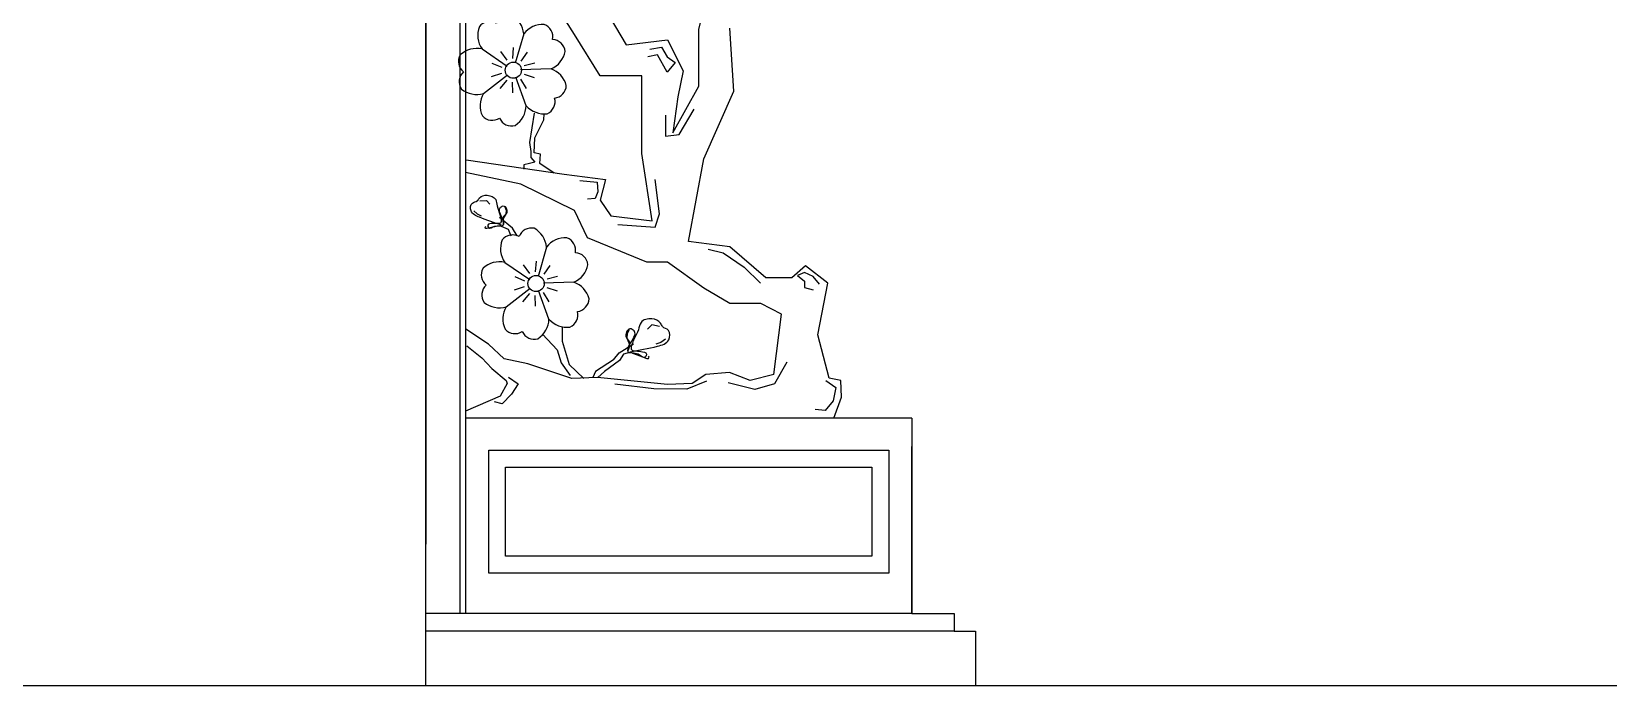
# Model space of a CAD drawing. Extents: x -66030 to 95157, y -13132 to 45879.
# Drawn here: x 16455 to 18687, y 39315 to 40240 of the extents above; entities that cross this region are included whole.
import ezdxf

# ---------------------------------------------------------------- set-up
doc = ezdxf.new("R2010")
doc.units = 0
doc.header["$LTSCALE"] = 100
doc.header["$MEASUREMENT"] = 0
for name, color, linetype in [('3', 11, 'CONTINUOUS'), ('4', 121, 'CONTINUOUS'), ('7', 105, 'CONTINUOUS')]:
    doc.layers.add(name, color=color, linetype=linetype)

msp = doc.modelspace()

# ---------------------------------------------------------------- linework, layer by layer
at = {"layer": '3', "linetype": 'ByBlock'}
for p, q in [((17151.5, 40237.1), (17139.5, 40195.7)), ((17092.4, 40215.7), (17128.1, 40191.5)), ((17118.5, 40212.1), (17127.6, 40200)), ((17136.7, 40217.6), (17135.5, 40202.4)), ((17156.2, 40211.1), (17147.5, 40198.7)), ((17094.5, 40152.8), (17128.5, 40179.3)), ((17106, 40176.6), (17120.3, 40181.5)), ((17106.4, 40195.6), (17120.4, 40189.8)), ((17154.9, 40135.5), (17140.2, 40175.9)), ((17190.1, 40187.5), (17147, 40186.1)), ((17167, 40195.5), (17152.2, 40192)), ((17166.8, 40175), (17152.4, 40179.5)), ((17117.9, 40160), (17127.8, 40171.5)), ((17135.8, 40153.7), (17135.6, 40168.9)), ((17155.3, 40159.9), (17147.4, 40172.9)), ((17183.7, 39935.3), (17171.7, 39893.9)), ((17124.6, 39913.8), (17160.2, 39889.7)), ((17150.7, 39910.3), (17159.8, 39898.2)), ((17168.9, 39915.7), (17167.7, 39900.6)), ((17188.4, 39909.3), (17179.7, 39896.9)), ((17138.6, 39893.8), (17152.6, 39887.9)), ((17222.3, 39885.7), (17179.2, 39884.2)), ((17199.2, 39893.6), (17184.4, 39890.1)), ((17126.7, 39851), (17160.7, 39877.5)), ((17138.2, 39874.8), (17152.5, 39879.7)), ((17150.1, 39858.1), (17160, 39869.7)), ((17168, 39851.9), (17167.8, 39867)), ((17187.1, 39833.6), (17172.4, 39874.1)), ((17187.5, 39858.1), (17179.6, 39871)), ((17199, 39873.2), (17184.6, 39877.6)), ((17012.8, 39417.2), (17012.8, 39417.2))]:
    msp.add_line(p, q, dxfattribs=at)
at = {"layer": '3', "color": 2}
msp.add_line((-66009.4, 39315.3), (95156.9, 39315.3), dxfattribs=at)
at = {"layer": '3', "linetype": 'ByBlock'}
for points in [[(17068.8, 41338.5), (17068.8, 39417.2)], [(17329.9, 40215.6), (17346.4, 40218.3), (17354.6, 40204.6), (17365.6, 40196.4), (17354.6, 40182.7), (17340.9, 40207.4), (17327.2, 40204.6)], [(17352.2, 40122), (17352.2, 40092.4), (17371.3, 40094.5), (17392.5, 40130.5)], [(17231, 40029.8), (17255.2, 40027.1), (17256.5, 40013.7), (17252.5, 40004.3), (17241.7, 40003)], [(17284.5, 39967.6), (17337.4, 39963.4), (17343.8, 39982.4), (17337.4, 40031.1)], [(17412.4, 39932.5), (17433.9, 39927.1), (17463.5, 39907), (17486.4, 39884.2)], [(17570.2, 39882.9), (17561.3, 39894), (17548.9, 39899.6), (17538.9, 39895.2), (17548.9, 39887.3), (17548.9, 39878.4), (17561.3, 39875)], [(17524, 39772.7), (17506.5, 39741.9), (17478.3, 39733.8), (17440.7, 39743.2)], [(17130.1, 39751.3), (17143.6, 39741.9), (17134.2, 39727.1), (17120.7, 39713.7), (17110, 39716.3)], [(17410.2, 39745.9), (17382.5, 39734.2), (17335.6, 39735), (17280.3, 39741.7)], [(17578.9, 39746.6), (17593.3, 39736.8), (17589.3, 39717.9), (17578.2, 39704.2), (17563.9, 39705.5)]]:
    msp.add_lwpolyline(points, dxfattribs=at)
at = {"layer": '3'}
for points in [[(17089.5, 40000.9), (17098.9, 40001.4), (17103.3, 39996)], [(17080.6, 39986.9), (17085.6, 39982.5), (17091, 39979.7)], [(17124.5, 39992.3), (17126.4, 39987.5), (17126.1, 39981.9), (17122.8, 39976.8), (17121.7, 39972.5), (17122.9, 39967.2)], [(17116.9, 39965.5), (17108.2, 39963.5), (17099.4, 39961.6), (17097.3, 39961.9), (17097, 39963.4), (17098, 39964.5)], [(17300.8, 39818.5), (17297.8, 39813.2), (17297.3, 39806.4), (17300.3, 39799.8), (17300.9, 39794.6), (17298.6, 39788.4)], [(17343.8, 39823.1), (17332.7, 39825.2), (17326.6, 39819.5)], [(17352.2, 39805), (17345.5, 39800.5), (17338.6, 39798.1)], [(17305.5, 39785.4), (17315.6, 39781.7), (17325.7, 39777.9), (17328.2, 39778), (17328.8, 39779.7), (17327.9, 39781.1)]]:
    msp.add_lwpolyline(points, dxfattribs=at)
at = {"layer": '3', "linetype": 'ByBlock'}
msp.add_lwpolyline([(17101.8, 39648.1), (17668.1, 39648.1), (17668.1, 39474.2), (17101.8, 39474.2)], close=True, dxfattribs=at)
at = {"layer": '4'}
msp.add_line((17012.8, 39315.2), (17012.8, 41715.2), dxfattribs=at)
at = {"layer": '4', "linetype": 'ByBlock'}
for p, q in [((17700.7, 39693.2), (17590.3, 39693.2)), ((17700.7, 39417.2), (17700.7, 39653.2)), ((17012.8, 39315.2), (17790.7, 39315.2))]:
    msp.add_line(p, q, dxfattribs=at)
at = {"layer": '4'}
for points in [[(17012.8, 41715.2), (17012.8, 39515.2)], [(17012.8, 39315.2), (17652.8, 39315.2)]]:
    msp.add_lwpolyline(points, dxfattribs=at)
at = {"layer": '4', "linetype": 'ByBlock'}
for points in [[(17590.3, 39693.2), (17601.1, 39723.2), (17600.4, 39746.6), (17583.9, 39749.8), (17567.6, 39811.4), (17581.6, 39884.6), (17550, 39909), (17531, 39892), (17494.3, 39892), (17443, 39935.9), (17384.4, 39943.2), (17406.4, 40060.4), (17449, 40156.1), (17443.1, 40245.4)], [(17700.7, 39693.2), (17700.7, 39417.2), (17760.7, 39417.2), (17760.7, 39392.2), (17790.7, 39392.2), (17790.7, 39315.2)]]:
    msp.add_lwpolyline(points, dxfattribs=at)
at = {"layer": '7', "linetype": 'ByBlock'}
for p, q in [((17700.7, 39693.2), (17068.8, 39693.2)), ((17700.7, 39417.2), (17012.8, 39417.2)), ((17760.7, 39392.2), (17012.8, 39392.2))]:
    msp.add_line(p, q, dxfattribs=at)
for points in [[(17060.8, 41345.3), (17060.8, 39417.2)], [(17229.9, 40334.5), (17296.4, 40221.4), (17355.1, 40228.8), (17377.1, 40184.8), (17369.7, 40148.2), (17362.4, 40097), (17399.1, 40162.9), (17399.1, 40243.4), (17405.9, 40270.2), (17472.3, 40302), (17523.7, 40331.3), (17523.7, 40375.2), (17523.7, 40448.4), (17523.7, 40505)], [(17070.1, 40058.7), (17208.5, 40038.4), (17267.1, 40031.1), (17259.8, 40001.8), (17274.5, 39979.8), (17333.1, 39972.5), (17318.4, 40067.7), (17318.4, 40177.5), (17259.8, 40177.5), (17223.1, 40236.1), (17186.5, 40294.6), (17179.2, 40338.6), (17205.1, 40426.8)], [(17166.2, 40124.7), (17159.5, 40083.5), (17161.4, 40070.9), (17161.4, 40062.2), (17167.2, 40055.4), (17159.5, 40053.5), (17151.7, 40051.6), (17151.7, 40045.8)], [(17194.3, 40040), (17174, 40053.5), (17175, 40067), (17166.2, 40069), (17167.2, 40090.2), (17179.8, 40115.4), (17180.3, 40123.8)], [(17505.2, 39755.1), (17516.3, 39840.7), (17487, 39855.4), (17443, 39855.4), (17406.4, 39877.3), (17355.1, 39913.9), (17325.8, 39913.9), (17241.7, 39948.5), (17223.1, 39987.2), (17147.4, 40024.5), (17068.8, 40041.1)], [(17142.3, 39951.4), (17135.5, 39962.1), (17117.1, 39977.5)], [(17119.5, 39965.2), (17129.2, 39961), (17133.4, 39951.3)], [(17505.2, 39755.1), (17471.8, 39746.8), (17442.6, 39757.9), (17409.2, 39755.1), (17389.7, 39742.6), (17354.8, 39741.2), (17256, 39751), (17219.7, 39749.6), (17157.1, 39770.4), (17123.7, 39777.4), (17101.4, 39798.3), (17069.3, 39819.1)], [(17205.8, 39821.9), (17205.8, 39802.4), (17215.6, 39769.1), (17236.5, 39749.6)], [(17070.7, 39795.5), (17092.3, 39778.8), (17106.2, 39763.5), (17126.4, 39746.8), (17127.8, 39742.6), (17118.1, 39724.5), (17068.8, 39703.2)], [(17178, 39812.2), (17198.9, 39789.9), (17204.4, 39771.8), (17217, 39753.8)], [(17278.4, 39776), (17286.5, 39785.7), (17306.7, 39798.7)], [(17278.4, 39776), (17253.2, 39759.3), (17249.4, 39750.7)], [(17287.2, 39774.8), (17265.7, 39759.3), (17256.4, 39750.9)], [(17302.8, 39786.8), (17292.6, 39783.9), (17287.2, 39774.8)]]:
    msp.add_lwpolyline(points, dxfattribs=at)
for points in [[(17092.9, 40121, 0.372439), (17117.1, 40117.9, 0.372439), (17139.3, 40107.6, 0.24761), (17154.9, 40135.5, 0.24761), (17184.7, 40124.1, 0.372439), (17195.1, 40146.2, 0.372439), (17211.7, 40164.1, 0.24761), (17190.1, 40187.5, 0.24761), (17210.1, 40212.3, 0.372439), (17192.3, 40229.1, 0.372439), (17180.4, 40250.4, 0.24761), (17151.5, 40237.1, 0.24761), (17134, 40263.8, 0.372439), (17112.6, 40252.1, 0.372439), (17088.6, 40247.3, 0.24761), (17092.4, 40215.7, 0.24761), (17061.6, 40207.3, 0.372439), (17066.1, 40183.3, 0.372439), (17063.2, 40159.1, 0.24761), (17094.5, 40152.8, 0.24761)], [(17125.1, 39819.2, 0.372439), (17149.3, 39816, 0.372439), (17171.5, 39805.8, 0.24761), (17187.1, 39833.6, 0.24761), (17216.9, 39822.2, 0.372439), (17227.3, 39844.3, 0.372439), (17243.9, 39862.3, 0.24761), (17222.3, 39885.7, 0.24761), (17242.3, 39910.5, 0.372439), (17224.5, 39927.3, 0.372439), (17212.6, 39948.6, 0.24761), (17183.7, 39935.3, 0.24761), (17166.2, 39962, 0.372439), (17144.8, 39950.2, 0.372439), (17120.8, 39945.5, 0.24761), (17124.6, 39913.8, 0.24761), (17093.8, 39905.5, 0.372439), (17098.3, 39881.5, 0.372439), (17095.4, 39857.2, 0.24761), (17126.7, 39851, 0.24761)]]:
    msp.add_lwpolyline(points, format="xyb", close=True, dxfattribs=at)
msp.add_lwpolyline([(17125.8, 39624.1), (17644.1, 39624.1), (17644.1, 39498.2), (17125.8, 39498.2)], close=True, dxfattribs=at)
for centre in [(17136.7, 40185.7), (17168.9, 39883.9)]:
    msp.add_circle(centre, 11.5, dxfattribs=at)
for points in [[(17119.9, 39966.5), (17088.8, 39977.6), (17076.8, 39986.8), (17078.7, 39997.7), (17086, 40001.2), (17088.9, 40005), (17099.9, 40008.7), (17111.8, 40002.6), (17113.8, 39993.7), (17117.8, 39981.6), (17119.1, 39975.7), (17119.1, 39970.1), (17118.6, 39969.3), (17115.1, 39968.6), (17107.6, 39968.8), (17100.6, 39966.6), (17101.4, 39963), (17110.3, 39965), (17122.4, 39966.5), (17121.8, 39974.4), (17118.6, 39991.7), (17123.8, 39993.5), (17127.2, 39989.3), (17126.8, 39983), (17121.9, 39976.9), (17122.9, 39969.7), (17122.6, 39968.4)], [(17302.1, 39787.1), (17340.9, 39795.3), (17356.6, 39804.2), (17356.1, 39817.6), (17348, 39822.9), (17345.1, 39827.8), (17332.7, 39834), (17317.5, 39828.7), (17313.7, 39818.5), (17307.1, 39804.7), (17304.6, 39797.8), (17303.7, 39791.2), (17304.1, 39790.3), (17308.2, 39788.7), (17317.1, 39787.8), (17325.1, 39784.1), (17323.6, 39780), (17313.3, 39783.7), (17299.2, 39787.4), (17301.1, 39796.8), (17307.7, 39816.8), (17301.8, 39819.8), (17297, 39815.3), (17296.6, 39807.8), (17301.4, 39799.8), (17299, 39791.3), (17299.2, 39789.7)]]:
    msp.add_spline(points, degree=3, dxfattribs=at)

doc.saveas('drawing.dxf')
